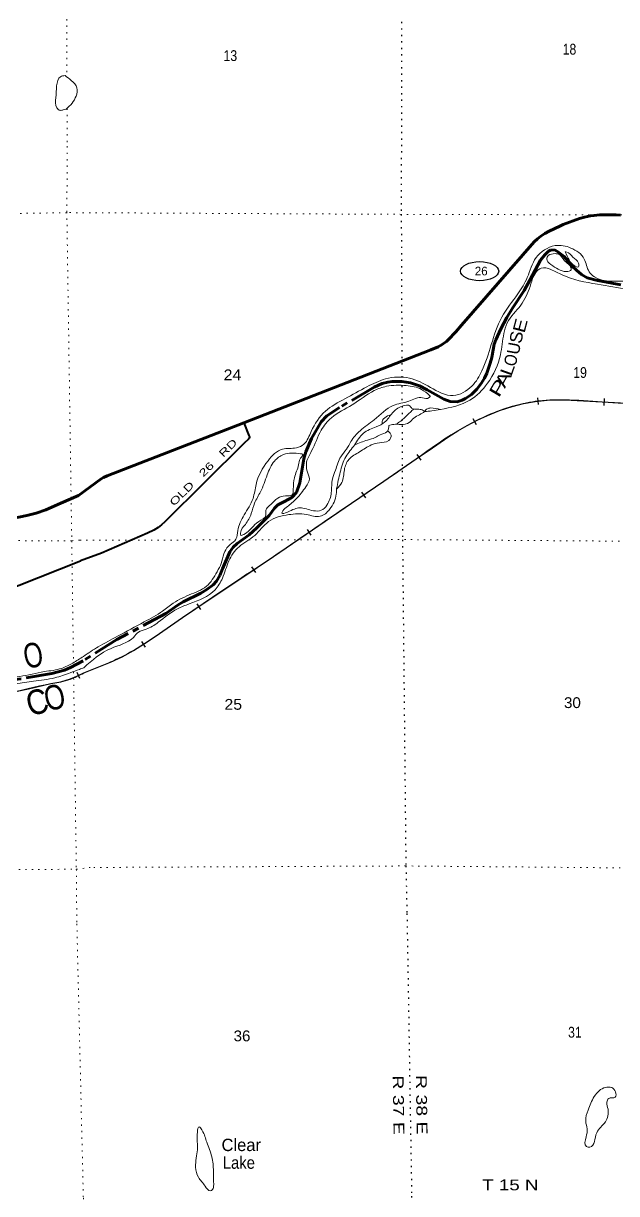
# Model space of a CAD drawing. Header units: feet. Extents: x 501257 to 757852, y -360805 to -170898.
# Drawn here: x 722281 to 731897, y -267806 to -248824 of the extents above; entities that cross this region are included whole.
import ezdxf
from ezdxf.enums import TextEntityAlignment as Align

# ---------------------------------------------------------------- set-up
doc = ezdxf.new("R2010")
doc.units = ezdxf.units.FT
doc.header["$LTSCALE"] = 70
doc.linetypes.add('DOTTED', pattern=[1.5, 0.3, -1.2])
doc.linetypes.add('LONG_DASH_SHORT_DASH', pattern=[9.9, 6, -1.2, 1.5, -1.2])
for name, color, linetype, lineweight in [('11', 7, 'LONG_DASH_SHORT_DASH', 60), ('17', 7, 'Continuous', 25), ('23', 7, 'Continuous', 70), ('26', 7, 'Continuous', 40), ('27', 7, 'Continuous', 13), ('34', 7, 'Continuous', 25), ('39', 7, 'Continuous', 13), ('6', 7, 'DOTTED', 25), ('7', 7, 'DOTTED', 13)]:
    doc.layers.add(name, color=color, linetype=linetype, lineweight=lineweight)
doc.layers.add('12', color=7, linetype='Continuous')
doc.layers.add('41', color=7, linetype='Continuous')

msp = doc.modelspace()

# ---------------------------------------------------------------- linework, layer by layer
at = {"layer": '11'}
for points in [[(732647.38, -253191.34), (731589.08, -252993.69), (731420.09, -252949.59), (731330.64, -252896.91), (731244.76, -252827.89), (731177.75, -252763.03), (731048.59, -252605.46), (730941.53, -252522.3), (730889.61, -252499.17), (730827.78, -252500.75), (730794.41, -252520.29), (730732.42, -252575.55), (730662.78, -252662.81), (730491.28, -252988.91), (730400.44, -253155.84), (730207.15, -253444.02), (730116.54, -253595.61), (730020.89, -253777.35), (729940.07, -253955.77), (729914.46, -254028.39), (729878.76, -254212.99)], [(729878.76, -254212.99), (729873.34, -254246.2), (729850, -254336.22), (729792.48, -254499.57), (729754.67, -254580.06), (729701.07, -254667.78), (729631.18, -254755.17), (729544.25, -254841.61), (729449.94, -254910.33), (729394.66, -254938.18), (729312.25, -254961.66), (729198.69, -254955.79), (729095.01, -254919.8), (728826.73, -254768.37), (728699.61, -254701.4), (728553.8, -254653.53), (728418.13, -254631.73), (728258.51, -254632.06), (728189.14, -254640.95), (728097.04, -254665.1), (727966.57, -254727.07), (727402.96, -255055.07), (727197.93, -255187.55), (727108.22, -255284.98), (726951.78, -255558), (726857.7, -255771.63), (726826.13, -255886.72), (726760.89, -256274.86), (726710.13, -256432.46), (726631.66, -256515.16), (726513.15, -256579.15), (726404.28, -256635.4), (726350.92, -256687.48), (726264.33, -256808.42), (726064.36, -257005.07), (725939.77, -257117.63), (725748.46, -257259.19), (725682.49, -257319.8), (725627.74, -257394.45), (725510.52, -257669.38), (725464.98, -257781.46), (725411.68, -257869.56), (725354.96, -257932.72), (725256.11, -258007.08), (725156.47, -258064.32), (724870.94, -258206.88), (724790.67, -258253.72), (724592.39, -258396.69), (723796.46, -258816.36), (723256.42, -259158.11)], [(723247.44, -259162.88), (723042.22, -259272.56), (722944.88, -259315.44), (722740.16, -259367.77), (722153.6, -259469.04)]]:
    msp.add_lwpolyline(points, dxfattribs=at)
at = {"layer": '17'}
msp.add_ellipse((729676.33, -252842.88), major_axis=(309.24, -1), ratio=0.500121, dxfattribs=at)
at = {"layer": '23'}
for points in [[(725853.65, -255300.78), (728885.52, -254118.76), (729003.87, -254068.59), (729069.64, -254032.69), (729092.36, -254018.33), (729137.8, -253982.44), (729164.11, -253957.31), (729288.63, -253825.54), (729384.66, -253720.66), (730562.95, -252368.96), (730615.25, -252319.81), (730671.3, -252275.86), (730734.83, -252232.46), (730804.04, -252194.26), (730976.39, -252111.61), (731030.65, -252088.29), (731297.61, -251989.42), (731377.58, -251965.04), (731423.02, -251955.46), (731473.25, -251945.89), (731533.04, -251938.71), (731619.78, -251931.48), (731888.98, -251929.12), (731959.95, -251936.32)], [(723171.44, -256483.36), (723543.67, -256211.64), (723577.16, -256190.1), (723638.27, -256164.47), (725853.65, -255300.78)], [(720224.38, -256690.31), (720545.64, -256801.08), (720812.21, -256878.88), (720934.39, -256904.81), (721078.79, -256923.34), (721256.5, -256934.45), (721522.02, -256932.05), (721741.52, -256912.22), (722208.36, -256831.4), (722337.6, -256804.79), (722489.4, -256767.74), (722644.9, -256712.17), (722889.26, -256608.44), (723171.44, -256483.36)]]:
    msp.add_lwpolyline(points, dxfattribs=at)
at = {"layer": '26'}
for points in [[(725853.65, -255300.78), (725937.81, -255506.39), (725944.33, -255529.22), (725944.33, -255540.19), (725938.48, -255551.16), (725927.52, -255566.52), (725862.33, -255630.9), (724573.78, -256906.75), (724518.44, -256960.37), (724465.82, -257001.32), (724392.73, -257042.27), (724290.8, -257094.52), (723544.83, -257420.02), (723205.02, -257544.49)], [(717910.78, -259857.73), (717955.96, -259759.69), (717984.86, -259712.57), (718021.41, -259667.03), (718045.02, -259644.04), (718069.55, -259623.2), (718107.69, -259597.84), (718254.66, -259517.62), (718368.87, -259464.64), (718517.59, -259399.47), (723205.02, -257544.49)]]:
    msp.add_lwpolyline(points, dxfattribs=at)
at = {"layer": '34'}
for p, q in [((730615.55, -254896.37), (730626.26, -255006.46)), ((731693.96, -254909.62), (731687.93, -255020.07)), ((729567.84, -255234.2), (729619.61, -255331.95)), ((728660.5, -255815.64), (728723.77, -255906.37)), ((727763.24, -256426.17), (727825.63, -256517.5)), ((726879.29, -257032.98), (726941.64, -257124.34)), ((725979.79, -257640.43), (726041.51, -257732.23)), ((725091.05, -258240.95), (725153.45, -258332.28)), ((724193.61, -258847.87), (724252.11, -258941.74)), ((723197.88, -259451.89), (723152.63, -259350.95))]:
    msp.add_line(p, q, dxfattribs=at)
for points in [[(723262.46, -259359.62), (723476.74, -259272.08), (723692.67, -259183.86), (723881.94, -259097.18), (724064.18, -258995.95), (724243.07, -258884.46), (724418.64, -258768.22), (724862.31, -258463.37), (725306.73, -258159.71), (725820.68, -257816.35), (726333.63, -257471.47), (726965.68, -257040.13), (727597.61, -256608.61), (728123.78, -256249.14), (728649.91, -255889.59), (728912.81, -255706.25), (729175.88, -255523.05), (729322.37, -255432.67), (729473.17, -255349.07), (729636.32, -255262.67), (729802.79, -255182.36), (730001.17, -255102.24), (730205.15, -255036.06), (730390.43, -254987.69), (730578.86, -254954.8), (730817.6, -254931.58), (731056.32, -254929.4), (731360.1, -254947.39), (731663.95, -254965.28), (732353.62, -255002.92)], [(721996.23, -259696.49), (722361.84, -259616.72), (722726.87, -259534.05), (722885.08, -259506.5), (723043.03, -259458.22), (723147.77, -259414.52), (723262.46, -259359.66)]]:
    msp.add_lwpolyline(points, dxfattribs=at)
at = {"layer": '34', "lineweight": 13}
for points in [[(723260.41, -259359.26), (723692.23, -259182.85), (724063.62, -258995), (724418.02, -258767.31), (725306.11, -258158.8), (726333.01, -257470.56), (727596.99, -256607.7), (728649.29, -255888.68), (729175.28, -255522.13), (729472.65, -255348.1), (729802.34, -255181.35), (730204.84, -255035), (730578.71, -254953.71), (731056.35, -254928.3), (731664.01, -254964.18), (733043.83, -255023.99), (734510.39, -255011.33), (736031.35, -255005.42), (737301.32, -255007.49), (738079.18, -255017.2), (738459.68, -255048.41), (738827, -255118.15), (739890.72, -255324.27), (740775.2, -255512.51), (741211.93, -255628.9), (741737.01, -255829.69), (742281.01, -256066.24), (742705.83, -256188.94), (743029.68, -256203.39), (743293.41, -256138.79), (743610.49, -255948.2), (743851.87, -255699.05), (744179.88, -255286.9), (744361.33, -255139.76), (744576.92, -255078.32), (744771.67, -255071.69), (745068.85, -255149.13), (745481.38, -255348.57), (745831.04, -255609.85), (746581.04, -256410.85), (747188.74, -257054.28), (747524.48, -257321.93), (747710.03, -257438.23), (747961.02, -257516.77), (748263.05, -257543.81), (748567.84, -257516.46), (750455.67, -257214.17), (751593.67, -257070.49), (752046.79, -257027.56), (752264.71, -257066.65), (752588.23, -257153.53), (752802.46, -257120.28), (753082.22, -256966.78), (753439.09, -256759.15), (753662.15, -256673.39), (753875.31, -256680.4), (754201.53, -256797.4), (754456.91, -256891.93), (754652.35, -256980.4)], [(713980.98, -263717.3), (714220.18, -263266.89), (714622.47, -262567.74), (714912.55, -262009.04), (715150.81, -261657.26), (715416.75, -261419.28), (715802.8, -261165.34), (716312.23, -260935.59), (716839.42, -260759.6), (717516.78, -260629.06), (718365.15, -260438.66), (719419.66, -260219.48), (720292.31, -260034.33), (721065.44, -259880.58), (721996.45, -259697.57), (722727.09, -259535.13), (723038.47, -259464.71), (723257.97, -259366.32)]]:
    msp.add_spline(points, degree=3, dxfattribs=at)
at = {"layer": '39'}
for points in [[(722888.11, -247522.84), (722728.84, -247761.74), (722547.61, -247880.28), (722429.01, -248008.86), (722328.05, -248122.8), (722284.81, -248218.77), (722253.38, -248306.31), (722168.92, -248433.79), (722072.28, -248493.25), (721966.42, -248579.17), (721806.15, -248660.81), (721698.78, -248698.49), (721594.48, -248770.27), (721481.03, -248870.52), (721323.9, -249052.67), (721219.93, -249327.68), (721145.57, -249521.24), (721004.83, -249777.31), (720913.54, -250072.03), (720842.13, -250231.28), (720871.69, -250405.39), (720852, -250675.66), (720811.34, -250789.66)], [(722955.92, -249671.2), (722881.55, -249688.51), (722819.87, -249837.39), (722807.77, -250028.94), (722820.89, -250191.51), (722876.5, -250233.98), (722926.51, -250226.33), (722972.6, -250214.87)], [(722955.92, -249671.2), (723057.45, -249750.65), (723148.66, -249871.21), (723135.63, -250002.28), (723069.96, -250116.5), (722972.6, -250214.87)], [(743188.15, -255932.06), (743014.69, -255990.5), (742733.95, -255928.76), (742292.79, -255880.88), (741928.69, -255690.35), (741483.56, -255471.57), (741026.94, -255363.71), (740336.1, -255207.08), (739448.96, -255077.25), (738541.93, -254869.42), (738210.8, -254800.83), (738075.49, -254858.36), (737908.81, -254862.31), (737758.94, -254811.55), (737745.49, -254751.51), (737704.76, -254728.34), (737519.77, -254722.67), (737278.03, -254696.21), (736893.94, -254510.18), (736650.62, -254242.36), (736591.4, -254028.5), (736671.74, -253767.08), (736662.5, -253541.98), (736588.81, -253396.87), (736222.47, -253196.33), (735929.44, -253211.33), (735282.82, -253315.19), (734842.77, -253488.58), (734498.23, -253707.99), (734240.47, -253770.43), (733724.25, -253778.66), (733564.81, -253661.73), (733438.95, -253433.37), (733260.45, -253274.65), (733035.99, -253213.58), (732502.59, -253087.42), (732102.9, -253008.39), (731536.57, -252935.32), (731452.27, -252852.82), (731373.16, -252647.49), (731155.99, -252467.56), (730899.91, -252429.37), (730592.97, -252623.75), (730449.72, -252945), (730297.13, -253210.15), (730034.64, -253588.56), (729866.17, -254035.14), (729713.3, -254461.24), (729552.21, -254706.47), (729250.35, -254860.49), (728877.57, -254728.51), (728540.51, -254577.58), (728153.01, -254590.79), (727848.54, -254718.72), (727493.35, -254912.23), (727176.55, -255114.89), (726947.04, -255442.22), (726829.24, -255648.2), (726706.04, -255707.45), (726481.53, -255730.88), (726246.75, -255917.51), (726052.73, -256302.34), (726003.73, -256528.82), (725859.26, -256797.8), (725756.6, -257049.69), (725725.73, -257191.25), (725631.29, -257277.98), (725543.53, -257392.72), (725498.88, -257546.68), (725362.45, -257815.47), (725276.69, -257930.16), (725006.88, -258079.4), (724710.96, -258229.25), (724537.12, -258358.1), (724237.75, -258532.18), (723805.12, -258765.75), (723493.6, -258936.09), (723254.57, -259091.1)], [(730902.9, -252558.05), (730789.13, -252590.93), (730764.19, -252641.81), (730830.64, -252734.79), (730951, -252812.41), (731086.48, -252849.43), (731158.18, -252821.57), (731140.52, -252753.59), (731050.25, -252673.25), (730959.41, -252568.78), (730902.9, -252558.05)], [(731062.27, -252528.38), (731126.33, -252661.39), (731206.75, -252750.01), (731279.61, -252772.42), (731278.25, -252714.11), (731187.51, -252613.67), (731091.21, -252533.47), (731060.95, -252528.15)], [(744045.79, -255310.2), (743834.92, -255574.72), (743733.1, -255689.8), (743538.9, -255807.06), (743324.71, -255928.82), (743121.13, -256074.48), (742808.11, -256093.97), (742426.55, -256016.52), (741785.21, -255742.04), (741469.97, -255578.52), (740972.99, -255463.56), (740348.98, -255329.5), (739667.2, -255216.92), (738881.74, -255052.48), (738220.46, -254957.52), (737838.1, -254932.39), (737355.41, -254827.16), (736756.25, -254551.67), (736453.39, -254228.93), (736448.54, -254019.82), (736522.47, -253828.96), (736518.19, -253557.47), (736390.41, -253419.68), (736166.65, -253302.27), (735945.65, -253303.49), (735511.72, -253394.25), (734860.33, -253639.05), (734548.48, -253795.32), (734194.84, -253882.16), (733618.23, -253885.78), (733394.8, -253782.45), (733351.09, -253630.59), (733276.51, -253447.28), (733101.56, -253354.86), (732806.81, -253295.47), (732582.26, -253230.38), (732083.75, -253135.58), (731585.56, -253054.86), (731013.39, -252903.47), (730830.5, -252815.26), (730675.3, -252794.81), (730586.56, -252867.32), (730493.34, -253092.84), (730343.6, -253394.13), (730125.2, -253680.96), (730068.96, -253855.31), (730014.64, -254198.6), (729804.36, -254662.27), (729519.32, -254934.58), (729040.65, -255088.77)], [(728868.64, -254863.51), (728733.62, -254760.09), (728487.08, -254699.55), (728165.85, -254711.2), (727968.52, -254780.25), (727608.19, -255012.11), (727273.46, -255221.22), (727109.33, -255422.27), (726952.4, -255759.95), (726872.16, -255938.89), (726881.59, -256085.52), (726916.71, -256213.44), (726861.36, -256339.48), (726703.17, -256536.37), (726559.41, -256662.49), (726484.63, -256730.66), (726471.41, -256767.18), (726561.46, -256750.96), (726762.8, -256681.81), (726982.92, -256728.9), (727107.34, -256721.92), (727201.82, -256637.2), (727271.51, -256436.38), (727292.39, -256210.56), (727339.43, -256072.65), (727424.76, -255853.35), (727516.4, -255732.49), (727589.82, -255606.01), (727738.48, -255431.49), (727967.43, -255253.04), (728275.54, -255022.43), (728527.09, -254952.09), (728750.85, -254896.48), (728857.29, -254893.96), (728872.71, -254865.43), (728868.64, -254863.51)], [(727358.38, -256369.94), (727416.44, -256101), (727507.19, -255855.42), (727647.4, -255662.99), (727791.68, -255472.47), (728000.22, -255366.94), (728137.15, -255293.28), (728262.28, -255143.45), (728418.46, -255033.12), (728549.04, -255032.04), (728580.05, -255069.52), (728620.5, -255080.63), (728715.07, -255086.44), (728771.87, -255109.23), (728784.19, -255121.01)], [(728202.63, -255344.03), (728286.65, -255327.95), (728401.22, -255329.26), (728535.16, -255299.93), (728609.8, -255225.74), (728702.98, -255171.22), (728784.19, -255121.01)], [(728326.39, -255326.92), (728464.92, -255217.1), (728553.34, -255130.51), (728604.98, -255081.11)], [(729040.65, -255088.77), (728883.3, -255062.33), (728829.31, -255073.67), (728784.16, -255120.99)], [(728784.19, -255121.01), (728902.5, -255110.16), (729040.65, -255088.77)], [(728233.95, -255174.87), (728137.48, -255220.85), (728097.27, -255306.29), (728099.72, -255312.99)], [(727357.76, -256379.45), (727444.51, -256271.33), (727483.88, -256063.19), (727558.38, -255896.45), (727730.35, -255773.68), (727920.67, -255662.54), (728052.47, -255627.23), (728202.3, -255589.47), (728240.5, -255504.07), (728217.43, -255462.37), (728189.63, -255432.09)], [(727653.35, -255658.26), (727858.56, -255583.55), (727982.18, -255542.39), (728063.59, -255500.22), (728172.88, -255447.34), (728197.96, -255402.48), (728202.63, -255344.03)], [(726772, -255804.88), (726495.59, -255817.05), (726351.36, -255923.08), (726232.03, -256149.21), (726123.81, -256421.36), (726029.6, -256604.65), (725975.28, -256774.93), (725878.88, -256950.23), (725799.76, -257090.92), (725804.61, -257127.01), (725854.54, -257113.76), (726094.84, -256904.87), (726212.95, -256799.47), (726211.09, -256719.04), (726271.67, -256645.18), (726407.48, -256523.26), (726527.23, -256488.23), (726635.4, -256473.6), (726655.44, -256384.6), (726673.1, -256193.07), (726740.64, -255986.26), (726772.31, -255878.89), (726809.02, -255815.65), (726774.6, -255804.4)], [(723260.26, -259276.72), (723701.15, -258961.35), (724064.75, -258783.73), (724147.14, -258697.29), (724268.66, -258652.16), (724464.96, -258538.86), (724777.37, -258320.22), (724968.44, -258241.25), (725389.06, -258009.98), (725507.32, -257824.1), (725611.34, -257544.01), (725776.77, -257312.75), (726031.73, -257129.67), (726255.59, -256905.08), (726582.52, -256792.71), (726867.79, -256789.97), (727093.51, -256818.81), (727245.63, -256706.57), (727352.45, -256460.61), (727358.38, -256369.94)], [(715088.53, -263684.56), (715120.91, -263529.56), (715195.95, -263293.72), (715377.8, -263066.51), (715544.41, -262930.33), (715701.03, -262796.49), (715893.05, -262508.58), (716004.93, -262293.69), (715998.33, -262147.01), (715836.67, -261926.87), (715751.69, -261780.71), (715588.83, -261586.77), (715577.14, -261212.88), (715627.02, -260943.64), (715674, -260517.55), (715681.64, -260247.67), (715701.03, -260096.13), (715789.76, -260040.95), (715996.91, -260044.32), (716238.77, -260129.06), (716503.16, -260227.17), (716729.7, -260272.17), (716931.08, -260283.77), (717414.29, -260372.8), (717745.13, -260346.01), (717859.41, -260286.59), (718010.19, -260079.89), (718132.43, -259939.11), (718347.67, -259751.06), (718745.4, -259677.84), (719074.36, -259655.14), (719334.16, -259670.9), (719599.55, -259672.39), (719715.02, -259700.85), (719938.05, -259697.67), (720278.43, -259718.87), (720701.7, -259691.11), (721138.91, -259658.88), (721522.59, -259586.12), (721932.62, -259456.16), (722220.84, -259416.67), (722620.46, -259339.37), (722902.22, -259286), (723080.44, -259199.75), (723254.57, -259091.1)], [(715223.79, -263680.47), (715324.1, -263535.07), (715525.22, -263345.46), (715647.39, -263138.29), (715751.62, -262935.71), (715828.61, -262826.58), (716016.99, -262615.25), (716137.53, -262420.2), (716164.44, -262187.93), (716106.45, -262004.68), (715939.83, -261818.9), (715801.07, -261624.18), (715732.79, -261497.6), (715721.11, -261316.88), (715733.45, -261004.59), (715796.06, -260563.91), (715778.23, -260314.98), (715771.26, -260220.63), (715812.23, -260181.08), (715969.87, -260208.18), (716067.89, -260192.94), (716202.06, -260240.92), (716376.15, -260343.96), (716532.35, -260389.21), (716735.61, -260396.73), (717062.81, -260446.53), (717476.62, -260501.58), (717779.4, -260477.71), (717940.3, -260416.17), (718078.48, -260206.46), (718213.45, -260023.02), (718397.76, -259938.59), (718715.67, -259884.05), (718963.61, -259841.83), (719180.67, -259840.86), (719429.18, -259816.73), (719726.13, -259863.48), (720015.24, -259852.13), (720469.52, -259851.54), (720659.79, -259829.29), (720909.55, -259845.37), (721069.83, -259828.12), (721293.04, -259766.58), (721423.57, -259762.36), (721614.28, -259689.8), (721924.34, -259577.16), (722154.27, -259537.54), (722444.44, -259495.97), (722790.4, -259438.51), (723041.16, -259357.97), (723188.69, -259302.05), (723260.26, -259276.72)], [(731819.76, -266083.53), (731715.29, -266084.66), (731535.45, -266231.78), (731434.49, -266450.65), (731396.45, -266629.1), (731418.98, -266757.14), (731403.37, -266886.51), (731406.8, -267043.39), (731465.37, -267051.43), (731574.01, -266822.23), (731714.59, -266644.26), (731757.67, -266437.45), (731739.71, -266325.35), (731769.68, -266261.92), (731871.59, -266244.3), (731880.57, -266155.42), (731819.76, -266083.53)], [(725365.55, -267661.08), (725361.9, -267439.79), (725335.81, -267209.21), (725253.3, -266974.55), (725173.98, -266773.99), (725128, -266723.25), (725100.74, -266806.72), (725102.68, -267094.49), (725072.28, -267377.35), (725118.15, -267540.81), (725227.71, -267685.98), (725308.66, -267759.66), (725344.24, -267742.33), (725365.55, -267661.08)]]:
    msp.add_spline(points, degree=3, dxfattribs=at)
at = {"layer": '6'}
msp.add_line((728417.08, -254704.16), (728418.11, -254975.96), dxfattribs=at)
for points in [[(728681.45, -217460.4), (728589.63, -219539.47), (728544.58, -224938.31), (728416.61, -230529.84), (728400.31, -235803.07), (728398.15, -241253), (728411.55, -246593.92), (728406.54, -251921.2), (728416.49, -254549.56)], [(728418.33, -255034.23), (728426.53, -257199.6), (728480.98, -262491.27), (728498.83, -263261.19)], [(728498.83, -263261.19), (728574.29, -267849.95), (728707.76, -273845.69), (728890.04, -279219.77), (729062.05, -284529.8), (729243.77, -289887.81), (729420.57, -295219.81), (729582.62, -300532.2), (729814.25, -305880.42), (729973.53, -308993.84)]]:
    msp.add_lwpolyline(points, dxfattribs=at)
at = {"layer": '7'}
for p, q in [((722989.35, -250202.4), (722992.07, -250815.96)), ((723194.35, -257207.21), (725716.56, -257202.12))]:
    msp.add_line(p, q, dxfattribs=at)
for points in [[(723326.86, -217630.88), (723239.5, -219748.87), (723158.59, -225182.56), (723069.75, -230620.46), (723023.84, -235830.02), (723002.35, -241139.58), (722973.15, -246549.92), (722987.08, -249690.79)], [(722992.07, -250815.96), (722984.91, -251883.51), (723064.66, -257216.24), (723092.15, -259192.36)], [(691580.75, -252228.19), (696356.27, -252028.4), (701694.46, -251938.45), (707005.03, -251929.88), (712294.08, -251875.72), (717649.65, -251827.46), (720338.61, -251935.78), (723026.18, -251893.91)], [(744679.27, -251944.58), (744417.74, -251941.73), (739173.11, -251939.93), (733767.93, -251936.85), (728406.54, -251921.2), (723026.18, -251893.91)], [(723194.35, -257207.21), (723064.66, -257216.24), (717757.53, -257206.59), (712400.08, -257258.93), (707088.12, -257223.28), (701723.14, -257291.96), (696322.77, -257385.93), (691741.13, -257526.24)], [(725934.36, -257201.69), (728352.23, -257196.81), (733806.5, -257236.95), (739136.07, -257267.44), (744511.24, -257270.69), (749755.77, -257273.02), (754660.53, -257224.61)], [(723094.22, -259341.09), (723138.78, -262544.14), (723147.32, -263431.11)], [(718532.45, -262577.95), (723138.78, -262544.14), (723362.36, -262516.27)], [(748405.24, -262618.05), (744503.29, -262557.8), (739204.21, -262542.69), (733847.12, -262539), (728480.98, -262491.27), (723362.36, -262516.27)], [(723147.32, -263431.11), (723252.54, -267874.88), (723427.15, -274087.59), (723587.18, -279380.46), (723759.76, -284743.35), (723906.85, -290068.92), (724105.87, -295382.51), (724308.98, -300697.96), (724530.82, -306087.25), (724641.66, -309163.15)]]:
    msp.add_lwpolyline(points, dxfattribs=at)

# ---------------------------------------------------------------- texts
at = {"layer": '12'}
for s, rotation, width, p in [('O', 10.955, 0.75, (722476.64, -259267.39)), ('C', 15.41, 0.9, (722555.51, -260022.62)), ('O', 13.326, 0.8, (722832.07, -259948.19))]:
    msp.add_text(s, height=400, rotation=rotation, dxfattribs=dict(at, width=width)).set_placement(p, align=Align.CENTER)
at = {"layer": '17'}
msp.add_text('26', height=140, dxfattribs=at).set_placement((729702.38, -252911.19), align=Align.CENTER)
at = {"layer": '27', "width": 1.45}
msp.add_text('OLD   26   RD', height=120, rotation=44.716, dxfattribs=at).set_placement((724720.77, -256662.7))
at = {"layer": '41'}
for s, rotation, width, p in [('E', 75.297, 1.25, (730430.81, -253750.85)), ('S', 78.768, 1.1, (730369.5, -253933.03)), ('O', 77.064, 0.9, (730279.69, -254307.84)), ('A', 61.795, 1.4, (730144.19, -254644.82)), ('L', 70.375, 1.25, (730221.23, -254470.41)), ('P', 59.37, 1.6, (730058.58, -254785.81))]:
    msp.add_text(s, height=200, rotation=rotation, dxfattribs=dict(at, width=width)).set_placement(p, align=Align.CENTER)
msp.add_text('U', height=200, rotation=79.64, dxfattribs=at).set_placement((730329.86, -254113.78), align=Align.CENTER)
msp.add_text('Clear', height=200, dxfattribs=at).set_placement((725812.61, -267116.46), align=Align.CENTER)
at = {"layer": '41', "width": 0.9}
msp.add_text('Lake', height=200, dxfattribs=at).set_placement((725773.65, -267403.84), align=Align.CENTER)
at = {"layer": '6'}
for s, rotation, width, p in [('R 37 E', 270.942, 1.35, (728274.96, -266372.73)), ('R 38 E', 270.942, 1.35, (728650.07, -266366.72)), ('T 15 N', 359.901, 1.3, (730174.4, -267752.7))]:
    msp.add_text(s, height=175, rotation=rotation, dxfattribs=dict(at, width=width)).set_placement(p, align=Align.CENTER)
at = {"layer": '7'}
for s, width, p in [('18', 0.85, (731022.64, -249329.92)), ('13', 0.85, (725524.75, -249434.14)), ('24', 1.1, (725526.83, -254612.67)), ('19', 0.85, (731194.43, -254574.85)), ('25', 1.1, (725539.76, -259957.58)), ('30', 1.05, (731044.33, -259930.05))]:
    msp.add_text(s, height=175, dxfattribs=dict(at, width=width)).set_placement(p)
for s, width, p in [('36', 1.05, (725824.98, -265335.49)), ('31', 0.85, (731221.27, -265275.98))]:
    msp.add_text(s, height=175, dxfattribs=dict(at, width=width)).set_placement(p, align=Align.CENTER)

doc.saveas('drawing.dxf')
